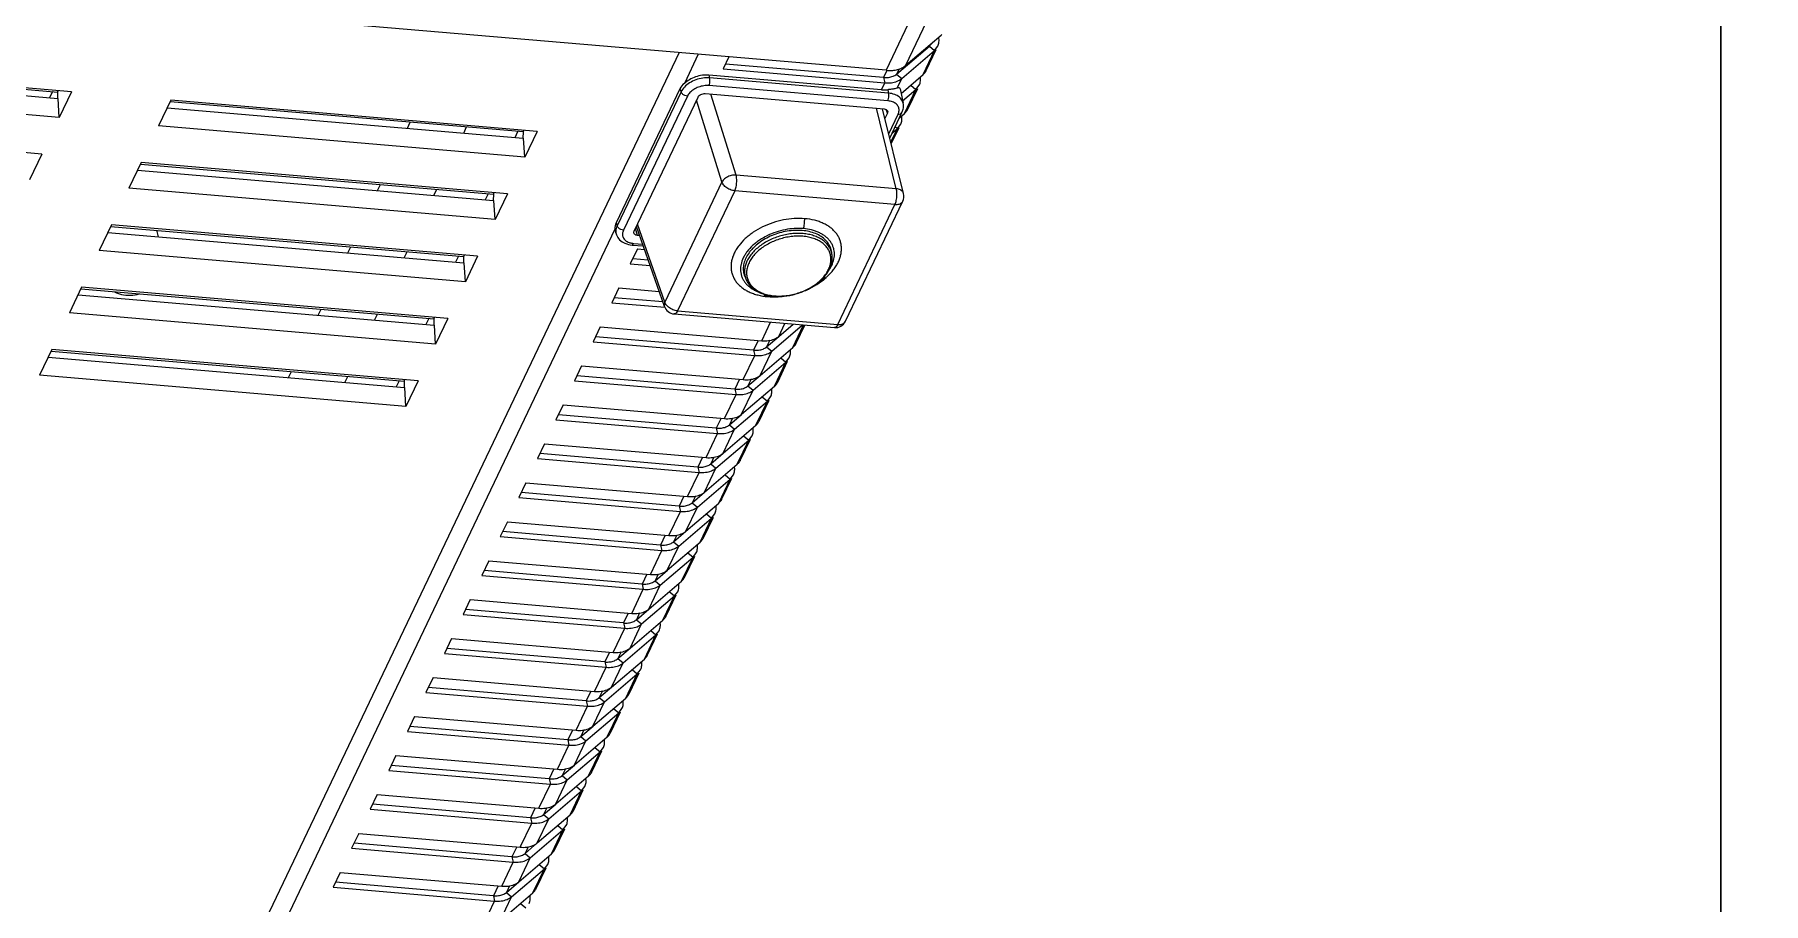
# Model space of a CAD drawing. Header units: millimetres. Extents: x 14276 to 15242, y -9916 to -8542.
# Drawn here: x 14610.1 to 14763, y -9838.4 to -9761.5 of the extents above; entities that cross this region are included whole.
import ezdxf

# ---------------------------------------------------------------- set-up
doc = ezdxf.new("R2010")
doc.units = ezdxf.units.MM

# ---------------------------------------------------------------- blocks, each defined once
blk = doc.blocks.new('u9')
at = {"color": 7, "linetype": 'Continuous'}
for p, q in [((92.108, 530.052), (146.619, 644.439)), ((97.781, 545.672), (137.636, 629.305)), ((109.431, 607.242), (108.414, 605.108)), ((107.932, 606.864), (105.032, 604.385)), ((106.115, 605.317), (105.657, 605.698)), ((107.932, 606.864), (106.915, 604.73)), ((104.741, 604.01), (103.86, 602.162)), ((106.915, 604.73), (104.015, 602.251)), ((105.032, 604.385), (104.015, 602.251)), ((107.372, 604.349), (106.286, 603.42)), ((107.372, 604.349), (106.915, 604.73)), ((107.09, 603.757), (107.372, 604.349)), ((108.11, 603.767), (108.525, 604.64)), ((122.703, 603.889), (108.414, 605.108)), ((108.525, 604.64), (108.414, 605.108)), ((108.525, 604.64), (122.493, 603.448)), ((122.077, 602.576), (122.703, 603.889)), ((106.289, 603.416), (103.389, 600.938)), ((106.289, 603.416), (105.272, 601.282)), ((107.788, 603.795), (106.771, 601.661)), ((122.077, 602.576), (107.788, 603.795)), ((105.272, 601.282), (102.372, 598.804)), ((103.389, 600.938), (102.372, 598.804)), ((104.015, 602.251), (103.724, 601.876)), ((104.472, 601.87), (104.015, 602.251)), ((105.729, 600.902), (104.643, 599.973)), ((105.729, 600.902), (105.272, 601.282)), ((105.448, 600.31), (105.729, 600.902)), ((106.467, 600.32), (106.883, 601.193)), ((121.06, 600.442), (106.771, 601.661)), ((106.883, 601.193), (106.771, 601.661)), ((106.883, 601.193), (120.85, 600.001)), ((104.646, 599.969), (101.746, 597.49)), ((103.098, 600.563), (102.217, 598.714)), ((104.646, 599.969), (103.629, 597.835)), ((106.145, 600.348), (105.128, 598.214)), ((120.434, 599.128), (106.145, 600.348)), ((120.434, 599.128), (121.06, 600.442)), ((103.629, 597.835), (100.729, 595.356)), ((102.372, 598.804), (102.081, 598.429)), ((102.829, 598.423), (102.372, 598.804)), ((104.087, 597.454), (103.629, 597.835)), ((104.824, 596.873), (105.24, 597.746)), ((119.417, 596.995), (105.128, 598.214)), ((105.24, 597.746), (105.128, 598.214)), ((105.24, 597.746), (119.207, 596.554)), ((103.003, 596.522), (100.103, 594.043)), ((101.455, 597.115), (100.575, 595.267)), ((101.746, 597.49), (100.729, 595.356)), ((103.003, 596.522), (101.987, 594.388)), ((104.087, 597.454), (103, 596.526)), ((104.503, 596.9), (103.486, 594.767)), ((103.805, 596.863), (104.087, 597.454)), ((118.791, 595.681), (104.503, 596.9)), ((118.791, 595.681), (119.417, 596.995)), ((100.729, 595.356), (100.438, 594.981)), ((101.186, 594.976), (100.729, 595.356)), ((117.775, 593.547), (103.486, 594.767)), ((103.597, 594.298), (103.486, 594.767)), ((99.813, 593.668), (98.932, 591.82)), ((101.987, 594.388), (99.086, 591.909)), ((100.103, 594.043), (99.086, 591.909)), ((102.444, 594.007), (101.357, 593.078)), ((102.86, 593.453), (101.843, 591.319)), ((102.444, 594.007), (101.987, 594.388)), ((102.162, 593.415), (102.444, 594.007)), ((117.149, 592.234), (102.86, 593.453)), ((103.181, 593.426), (103.597, 594.298)), ((103.597, 594.298), (117.565, 593.106)), ((117.149, 592.234), (117.775, 593.547)), ((101.361, 593.074), (98.46, 590.596)), ((99.086, 591.909), (98.796, 591.534)), ((99.544, 591.528), (99.086, 591.909)), ((101.361, 593.074), (100.344, 590.941)), ((98.17, 590.221), (97.289, 588.373)), ((100.344, 590.941), (97.444, 588.462)), ((98.46, 590.596), (97.444, 588.462)), ((100.801, 590.56), (99.715, 589.631)), ((100.801, 590.56), (100.344, 590.941)), ((100.519, 589.968), (100.801, 590.56)), ((101.538, 589.978), (101.954, 590.851)), ((116.132, 590.1), (101.843, 591.319)), ((101.954, 590.851), (101.843, 591.319)), ((101.954, 590.851), (115.922, 589.659)), ((115.506, 588.787), (116.132, 590.1)), ((99.718, 589.627), (96.818, 587.148)), ((99.718, 589.627), (98.701, 587.493)), ((101.217, 590.006), (100.2, 587.872)), ((115.506, 588.787), (101.217, 590.006)), ((98.701, 587.493), (95.801, 585.015)), ((96.818, 587.148), (95.801, 585.015)), ((97.444, 588.462), (97.153, 588.087)), ((97.901, 588.081), (97.444, 588.462)), ((99.158, 587.112), (98.072, 586.184)), ((99.158, 587.112), (98.701, 587.493)), ((98.876, 586.521), (99.158, 587.112)), ((99.896, 586.531), (100.311, 587.404)), ((114.489, 586.653), (100.2, 587.872)), ((100.311, 587.404), (100.2, 587.872)), ((100.311, 587.404), (114.279, 586.212)), ((98.075, 586.18), (95.175, 583.701)), ((96.527, 586.773), (95.646, 584.925)), ((98.075, 586.18), (97.058, 584.046)), ((99.574, 586.559), (98.557, 584.425)), ((113.863, 585.339), (99.574, 586.559)), ((113.863, 585.339), (114.489, 586.653)), ((97.058, 584.046), (94.158, 581.567)), ((95.801, 585.015), (95.51, 584.64)), ((96.258, 584.634), (95.801, 585.015)), ((97.516, 583.665), (97.058, 584.046)), ((112.846, 583.205), (98.557, 584.425)), ((98.669, 583.956), (98.557, 584.425)), ((96.432, 582.733), (93.532, 580.254)), ((94.884, 583.326), (94.003, 581.478)), ((95.175, 583.701), (94.158, 581.567)), ((96.432, 582.733), (95.415, 580.599)), ((97.516, 583.665), (96.429, 582.737)), ((97.931, 583.111), (96.915, 580.977)), ((97.234, 583.074), (97.516, 583.665)), ((112.22, 581.892), (97.931, 583.111)), ((98.253, 583.084), (98.669, 583.956)), ((98.669, 583.956), (112.636, 582.765)), ((112.22, 581.892), (112.846, 583.205)), ((94.158, 581.567), (93.867, 581.192)), ((94.615, 581.186), (94.158, 581.567)), ((111.204, 579.758), (96.915, 580.977)), ((97.026, 580.509), (96.915, 580.977)), ((93.241, 579.879), (92.361, 578.031)), ((95.415, 580.599), (92.515, 578.12)), ((93.532, 580.254), (92.515, 578.12)), ((95.873, 580.218), (94.786, 579.289)), ((96.289, 579.664), (95.272, 577.53)), ((95.873, 580.218), (95.415, 580.599)), ((95.591, 579.626), (95.873, 580.218)), ((110.578, 578.445), (96.289, 579.664)), ((96.61, 579.637), (97.026, 580.509)), ((97.026, 580.509), (110.993, 579.317)), ((110.578, 578.445), (111.204, 579.758)), ((94.79, 579.285), (91.889, 576.807)), ((92.515, 578.12), (92.225, 577.745)), ((92.973, 577.739), (92.515, 578.12)), ((94.79, 579.285), (93.773, 577.152)), ((91.599, 576.432), (90.718, 574.584)), ((93.773, 577.152), (90.873, 574.673)), ((91.889, 576.807), (90.873, 574.673)), ((94.23, 576.771), (93.143, 575.842)), ((94.23, 576.771), (93.773, 577.152)), ((93.948, 576.179), (94.23, 576.771)), ((94.967, 576.189), (95.383, 577.062)), ((109.561, 576.311), (95.272, 577.53)), ((95.383, 577.062), (95.272, 577.53)), ((95.383, 577.062), (109.351, 575.87)), ((93.147, 575.838), (90.247, 573.359)), ((93.147, 575.838), (92.13, 573.704)), ((94.646, 576.217), (93.629, 574.083)), ((108.935, 574.998), (94.646, 576.217)), ((108.935, 574.998), (109.561, 576.311)), ((92.13, 573.704), (89.23, 571.226)), ((90.247, 573.359), (89.23, 571.226)), ((90.873, 574.673), (90.582, 574.298)), ((91.33, 574.292), (90.873, 574.673)), ((92.587, 573.323), (91.501, 572.395)), ((92.587, 573.323), (92.13, 573.704)), ((92.305, 572.732), (92.587, 573.323)), ((93.325, 572.742), (93.74, 573.615)), ((107.918, 572.864), (93.629, 574.083)), ((93.74, 573.615), (93.629, 574.083)), ((93.74, 573.615), (107.708, 572.423)), ((91.504, 572.391), (88.604, 569.912)), ((89.956, 572.984), (89.075, 571.136)), ((91.504, 572.391), (90.487, 570.257)), ((93.003, 572.77), (91.986, 570.636)), ((107.292, 571.55), (93.003, 572.77)), ((107.292, 571.55), (107.918, 572.864)), ((90.487, 570.257), (87.587, 567.778)), ((89.23, 571.226), (88.939, 570.851)), ((89.687, 570.845), (89.23, 571.226)), ((90.944, 569.876), (90.487, 570.257)), ((106.275, 569.416), (91.986, 570.636)), ((92.098, 570.167), (91.986, 570.636)), ((89.861, 568.944), (86.961, 566.465)), ((88.313, 569.537), (87.432, 567.689)), ((88.604, 569.912), (87.587, 567.778)), ((89.861, 568.944), (88.844, 566.81)), ((90.944, 569.876), (89.858, 568.948)), ((91.36, 569.322), (90.343, 567.188)), ((90.663, 569.285), (90.944, 569.876)), ((105.649, 568.103), (91.36, 569.322)), ((91.682, 569.295), (92.098, 570.167)), ((92.098, 570.167), (106.065, 568.976)), ((105.649, 568.103), (106.275, 569.416)), ((87.587, 567.778), (87.296, 567.403)), ((88.044, 567.397), (87.587, 567.778)), ((104.632, 565.969), (90.343, 567.188)), ((90.455, 566.72), (90.343, 567.188)), ((86.67, 566.09), (85.79, 564.242)), ((88.844, 566.81), (85.944, 564.331)), ((86.961, 566.465), (85.944, 564.331)), ((89.302, 566.429), (88.215, 565.5)), ((89.718, 565.875), (88.701, 563.741)), ((89.302, 566.429), (88.844, 566.81)), ((89.02, 565.837), (89.302, 566.429)), ((104.007, 564.656), (89.718, 565.875)), ((90.039, 565.848), (90.455, 566.72)), ((90.455, 566.72), (104.422, 565.528)), ((104.007, 564.656), (104.632, 565.969)), ((88.218, 565.496), (85.318, 563.018)), ((85.944, 564.331), (85.653, 563.956)), ((86.401, 563.95), (85.944, 564.331)), ((88.218, 565.496), (87.202, 563.362)), ((85.028, 562.643), (84.147, 560.794)), ((87.202, 563.362), (84.301, 560.884)), ((85.318, 563.018), (84.301, 560.884)), ((87.659, 562.982), (86.572, 562.053)), ((87.659, 562.982), (87.202, 563.362)), ((87.377, 562.39), (87.659, 562.982)), ((88.396, 562.4), (88.812, 563.273)), ((102.99, 562.522), (88.701, 563.741)), ((88.812, 563.273), (88.701, 563.741)), ((88.812, 563.273), (102.78, 562.081)), ((86.576, 562.049), (83.676, 559.57)), ((86.576, 562.049), (85.559, 559.915)), ((88.075, 562.428), (87.058, 560.294)), ((102.364, 561.209), (88.075, 562.428)), ((102.364, 561.209), (102.99, 562.522)), ((115.174, 559.08), (116.261, 561.361)), ((116.261, 561.361), (148.649, 558.598)), ((116.261, 561.361), (116.37, 559.678)), ((85.559, 559.915), (82.659, 557.436)), ((83.676, 559.57), (82.659, 557.436)), ((84.301, 560.884), (84.011, 560.509)), ((84.759, 560.503), (84.301, 560.884)), ((86.016, 559.534), (84.93, 558.606)), ((86.016, 559.534), (85.559, 559.915)), ((85.734, 558.943), (86.016, 559.534)), ((86.753, 558.953), (87.169, 559.826)), ((101.347, 559.075), (87.058, 560.294)), ((87.169, 559.826), (87.058, 560.294)), ((87.169, 559.826), (101.137, 558.634)), ((116.395, 559.676), (116.383, 559.12)), ((147.882, 556.989), (116.395, 559.676)), ((116.87, 559.077), (117.126, 559.613)), ((84.933, 558.602), (82.033, 556.123)), ((83.385, 559.195), (82.504, 557.347)), ((84.933, 558.602), (83.916, 556.468)), ((86.432, 558.98), (85.415, 556.847)), ((100.721, 557.761), (86.432, 558.98)), ((100.721, 557.761), (101.347, 559.075)), ((115.174, 559.08), (147.561, 556.316)), ((116.407, 559.117), (116.342, 558.98)), ((147.627, 556.453), (116.383, 559.119)), ((121.663, 559.226), (121.407, 558.69)), ((126.645, 558.801), (126.39, 558.265)), ((147.561, 556.316), (148.649, 558.598)), ((83.916, 556.468), (81.189, 554.138)), ((82.659, 557.436), (82.368, 557.061)), ((83.116, 557.056), (82.659, 557.436)), ((84.373, 556.087), (83.916, 556.468)), ((99.704, 555.627), (85.415, 556.847)), ((85.526, 556.378), (85.415, 556.847)), ((81.742, 555.748), (80.983, 554.155)), ((82.033, 556.123), (81.091, 554.146)), ((83.29, 555.155), (82.018, 554.067)), ((83.29, 555.155), (82.742, 554.005)), ((84.373, 556.087), (83.287, 555.158)), ((84.789, 555.533), (84.009, 553.897)), ((84.091, 555.496), (84.373, 556.087)), ((99.078, 554.314), (84.789, 555.533)), ((85.111, 555.506), (85.526, 556.378)), ((85.526, 556.378), (99.494, 555.187)), ((99.078, 554.314), (99.704, 555.627)), ((112.545, 553.564), (113.633, 555.846)), ((113.633, 555.846), (146.02, 553.082)), ((113.633, 555.846), (113.742, 554.162)), ((77.388, 553.811), (72.328, 543.193)), ((78.076, 554.101), (73.016, 543.483)), ((92.243, 552.892), (78.076, 554.101)), ((92.543, 553.169), (78.376, 554.378)), ((112.545, 553.564), (144.933, 550.8)), ((113.778, 553.601), (113.713, 553.464)), ((113.766, 554.16), (113.754, 553.604)), ((144.998, 550.937), (113.754, 553.603)), ((145.254, 551.473), (113.766, 554.16)), ((114.242, 553.562), (114.497, 554.098)), ((119.034, 553.711), (118.779, 553.174)), ((87.183, 542.274), (92.243, 552.892)), ((88.311, 541.494), (93.372, 552.113)), ((98.061, 552.18), (93.363, 552.581)), ((93.372, 552.113), (95.786, 545.232)), ((93.401, 552.503), (95.882, 545.434)), ((93.54, 552.107), (97.851, 551.739)), ((97.435, 550.867), (98.061, 552.18)), ((124.017, 553.286), (123.762, 552.749)), ((144.933, 550.8), (146.02, 553.082)), ((79.772, 550.37), (79.734, 550.343)), ((79.808, 550.396), (79.772, 550.37)), ((84.093, 551.56), (84.048, 551.564)), ((84.134, 551.556), (84.093, 551.56)), ((84.175, 551.552), (84.134, 551.556)), ((84.214, 551.547), (84.175, 551.552)), ((84.252, 551.543), (84.214, 551.547)), ((84.289, 551.538), (84.252, 551.543)), ((84.326, 551.533), (84.289, 551.538)), ((84.361, 551.528), (84.326, 551.533)), ((84.395, 551.523), (84.361, 551.528)), ((84.478, 551.51), (84.446, 551.515)), ((84.51, 551.505), (84.478, 551.51)), ((84.541, 551.499), (84.51, 551.505)), ((84.572, 551.494), (84.541, 551.499)), ((84.606, 551.487), (84.572, 551.494)), ((97.435, 550.867), (93.869, 551.171)), ((79.234, 549.93), (79.21, 549.908)), ((79.26, 549.953), (79.234, 549.93)), ((79.285, 549.977), (79.26, 549.953)), ((79.312, 550.001), (79.285, 549.977)), ((79.338, 550.024), (79.312, 550.001)), ((79.366, 550.049), (79.338, 550.024)), ((79.394, 550.073), (79.366, 550.049)), ((79.423, 550.098), (79.394, 550.073)), ((79.453, 550.123), (79.423, 550.098)), ((79.483, 550.148), (79.453, 550.123)), ((79.514, 550.173), (79.483, 550.148)), ((79.546, 550.199), (79.514, 550.173)), ((79.578, 550.224), (79.546, 550.199)), ((79.611, 550.25), (79.578, 550.224)), ((79.645, 550.277), (79.611, 550.25)), ((79.734, 550.343), (79.698, 550.316)), ((86.387, 549.522), (86.243, 549.968)), ((96.419, 548.733), (94.672, 548.882)), ((109.917, 548.048), (111.004, 550.33)), ((111.004, 550.33), (143.392, 547.566)), ((111.004, 550.33), (111.114, 548.647)), ((78.758, 547.238), (78.631, 547.703)), ((94.838, 548.409), (96.208, 548.292)), ((95.793, 547.419), (95.166, 547.473)), ((95.793, 547.419), (96.419, 548.733)), ((109.917, 548.048), (142.304, 545.285)), ((111.15, 548.086), (111.085, 547.949)), ((111.138, 548.644), (111.126, 548.088)), ((142.37, 545.422), (111.126, 548.088)), ((142.625, 545.958), (111.138, 548.645)), ((111.613, 548.046), (111.869, 548.582)), ((116.406, 548.195), (116.15, 547.659)), ((121.389, 547.77), (121.133, 547.234)), ((142.304, 545.285), (143.392, 547.566)), ((96.076, 545.842), (90.425, 533.983)), ((91.368, 533.903), (97.02, 545.761)), ((96.267, 547.071), (95.278, 547.155)), ((96.118, 546.933), (95.332, 547)), ((95.598, 546.241), (95.781, 546.226)), ((95.781, 546.226), (95.96, 545.597)), ((97.725, 545.946), (97.639, 546.176)), ((97.781, 545.672), (97.724, 545.948)), ((138.325, 545.767), (138.169, 546.338)), ((91.929, 533.522), (97.58, 545.381)), ((92.03, 533.244), (97.681, 545.103)), ((97.681, 545.103), (97.58, 545.381)), ((107.289, 542.533), (108.376, 544.814)), ((108.376, 544.814), (140.763, 542.051)), ((108.376, 544.814), (108.485, 543.131)), ((73.016, 543.483), (87.183, 542.274)), ((108.51, 543.129), (108.497, 542.573)), ((139.997, 540.442), (108.509, 543.129)), ((108.985, 542.53), (109.24, 543.067)), ((72.259, 542.523), (74.112, 535.017)), ((72.896, 542.092), (87.063, 540.883)), ((72.896, 542.092), (74.654, 534.97)), ((88.311, 541.494), (90.557, 534.26)), ((107.289, 542.533), (139.676, 539.769)), ((108.522, 542.57), (108.456, 542.433)), ((139.741, 539.906), (108.497, 542.572)), ((113.777, 542.679), (113.522, 542.143)), ((118.76, 542.254), (118.505, 541.718)), ((139.676, 539.769), (140.763, 542.051)), ((148.452, 539.02), (149.539, 541.302)), ((87.063, 540.883), (89.287, 533.722)), ((73.344, 538.126), (72.647, 536.664)), ((104.66, 537.017), (105.747, 539.299)), ((105.747, 539.299), (138.135, 536.535)), ((105.747, 539.299), (105.857, 537.615)), ((148.452, 539.02), (180.839, 536.257)), ((73.473, 537.606), (72.396, 535.347)), ((72.802, 536.753), (72.511, 536.378)), ((73.567, 537.226), (72.741, 535.492)), ((73.383, 537.971), (72.802, 536.753)), ((73.248, 537.134), (72.802, 536.753)), ((72.991, 536.595), (72.802, 536.753)), ((104.66, 537.017), (137.048, 534.254)), ((105.828, 536.917), (105.893, 537.054)), ((105.881, 537.613), (105.869, 537.057)), ((105.869, 537.056), (137.113, 534.39)), ((137.368, 534.927), (105.881, 537.613)), ((106.612, 537.551), (106.357, 537.015)), ((111.149, 537.164), (110.893, 536.628)), ((116.132, 536.739), (115.876, 536.202)), ((71.885, 535.064), (71.005, 533.216)), ((72.176, 535.439), (71.159, 533.306)), ((72.622, 535.82), (72.176, 535.439)), ((73.684, 535.412), (73.901, 535.868)), ((73.684, 535.412), (73.786, 535.092)), ((137.048, 534.254), (138.135, 536.535)), ((145.823, 533.505), (146.911, 535.786)), ((146.911, 535.786), (179.298, 533.023)), ((146.911, 535.786), (147.02, 534.103)), ((72.48, 533.656), (70.533, 531.992)), ((72.335, 534.31), (71.159, 533.306)), ((72.567, 533.267), (72.289, 534.513)), ((73.58, 533.635), (89.401, 532.285)), ((73.659, 533.332), (73.58, 533.635)), ((73.643, 534.321), (89.464, 532.971)), ((89.801, 533.678), (73.98, 535.028)), ((147.056, 533.542), (146.991, 533.405)), ((147.044, 534.101), (147.032, 533.545)), ((178.276, 530.878), (147.032, 533.544)), ((178.531, 531.414), (147.044, 534.101)), ((147.52, 533.502), (147.775, 534.039)), ((72.417, 532.337), (69.516, 529.858)), ((71.159, 533.306), (70.868, 532.931)), ((71.617, 532.925), (71.159, 533.306)), ((72.822, 533.188), (72.417, 532.337)), ((72.874, 531.956), (72.417, 532.337)), ((73.74, 531.645), (74.027, 532.248)), ((74.213, 533.34), (73.916, 532.716)), ((88.205, 531.497), (73.916, 532.716)), ((74.027, 532.248), (73.916, 532.716)), ((74.027, 532.248), (87.995, 531.056)), ((74.213, 533.34), (89.466, 532.039)), ((89.466, 532.039), (89.401, 532.285)), ((90.407, 530.197), (91.639, 532.782)), ((92.03, 533.244), (91.929, 533.522)), ((145.823, 533.505), (178.211, 530.741)), ((71.84, 530.993), (68.94, 528.514)), ((69.303, 525.361), (72.087, 531.202)), ((70.243, 531.617), (69.362, 529.769)), ((70.533, 531.992), (69.516, 529.858)), ((72.874, 531.956), (69.974, 529.478)), ((71.039, 525.811), (73.804, 531.614)), ((72.656, 531.5), (72.874, 531.956)), ((73.804, 531.614), (241.799, 517.28)), ((87.696, 530.429), (88.205, 531.497)), ((69.516, 529.858), (69.226, 529.483)), ((69.974, 529.478), (69.516, 529.858)), ((69.974, 529.478), (69.91, 529.343))]:
    blk.add_line(p, q, dxfattribs=at)
for points in [[(84.048, 551.564), (83.994, 551.568), (83.944, 551.572), (83.893, 551.575), (83.843, 551.578), (83.793, 551.58), (83.783, 551.58)], [(84.446, 551.515), (84.429, 551.518), (84.395, 551.523)], [(79.21, 549.908), (79.199, 549.897), (79.177, 549.876)], [(79.698, 550.316), (79.68, 550.303), (79.645, 550.277)]]:
    blk.add_lwpolyline(points, dxfattribs=at)
for centre, radius, start, end in [((78.291, 553.381), 1, 85.11759, 154.55229), ((92.458, 552.172), 1, 19.33228, 85.11747), ((81.661, 547.384), 3.397, 145.39624, 147.92454), ((84.647, 549.175), 1.785, 22.60682, 26.44379), ((84.694, 549.194), 1.734, 14.57467, 22.6479), ((84.686, 549.192), 1.743, 10.9872, 14.56476), ((80.405, 547.911), 1.789, 186.70314, 189.59854), ((80.305, 548.159), 1.735, 195.23979, 207.01453), ((80.348, 547.901), 1.731, 189.56131, 198.59315), ((80.374, 547.91), 1.759, 198.59702, 202.58003), ((82.637, 550.214), 4.1, 314.89122, 315.87094), ((95.969, 545.183), 1.757, 81.32825, 85.15189), ((73.23, 542.762), 1, 154.52023, 193.86149), ((99.615, 498.495), 42.75, 130.30299, 130.52031), ((99.647, 498.457), 42.799, 130.08643, 130.30251), ((97.196, 495.454), 43.491, 130.52029, 130.64775)]:
    blk.add_arc(centre, radius, start, end, dxfattribs=at)
for centre, major_axis, ratio, start_param, end_param in [((95.667, 545.837), (2.084, -0.542), 0.7037259, -0.1347367, 0.248056), ((74.155, 535.028), (1.547, 1.837), 0.2075784, -3.2990059, -2.8039926), ((74.726, 531.374), (2.304, -1.206), 0.6796032, 2.1235949, 2.363757), ((90.016, 533.978), (2.084, -0.542), 0.7037259, -0.5175294, -0.1347367), ((74.534, 529.635), (2.773, -1.151), 0.5867745, 2.0680365, 2.2916116)]:
    blk.add_ellipse(centre, major_axis=major_axis, ratio=ratio, start_param=start_param, end_param=end_param, dxfattribs=at)
for points, start_tangent, end_tangent in [([(104.824, 604.155), (104.76, 604.048), (104.741, 604.01)], (-0.5642626, -0.8255953), (-0.4292922, -0.9031657)), ([(105.032, 604.385), (104.824, 604.155)], (-0.7601782, -0.6497146), (-0.5642626, -0.8255953)), ([(105.264, 604.95), (105.277, 604.604)], (-0.0987269, -0.9951146), (0.1622292, -0.9867531)), ([(105.367, 605.323), (105.264, 604.95)], (-0.429283, -0.90317), (-0.0987269, -0.9951146)), ([(108.414, 605.108), (107.83, 605.099), (107.319, 604.97), (106.915, 604.73)], (-0.9963794, 0.085018), (-0.7601782, -0.6497146)), ([(108.525, 604.64), (108.076, 604.633), (107.683, 604.534), (107.372, 604.349)], (-0.9963794, 0.085018), (-0.7601782, -0.6497146)), ([(107.788, 603.795), (107.204, 603.786), (106.693, 603.657), (106.289, 603.416)], (-0.9963794, 0.085018), (-0.7601782, -0.6497146)), ([(103.389, 600.938), (103.182, 600.707)], (-0.7601782, -0.6497146), (-0.5642626, -0.8255953)), ([(103.621, 601.502), (103.634, 601.157)], (-0.0987269, -0.9951146), (0.1622292, -0.9867531)), ([(103.724, 601.876), (103.621, 601.502)], (-0.429283, -0.90317), (-0.0987269, -0.9951146)), ([(106.771, 601.661), (106.187, 601.652), (105.676, 601.523), (105.272, 601.282)], (-0.9963794, 0.085018), (-0.7601782, -0.6497146)), ([(106.883, 601.193), (106.433, 601.186), (106.04, 601.087), (105.729, 600.902)], (-0.9963794, 0.085018), (-0.7601782, -0.6497146)), ([(103.182, 600.707), (103.117, 600.601), (103.098, 600.563)], (-0.5642626, -0.8255953), (-0.4292922, -0.9031657)), ([(106.145, 600.348), (105.561, 600.339), (105.05, 600.21), (104.646, 599.969)], (-0.9963794, 0.085018), (-0.7601782, -0.6497146)), ([(101.979, 598.055), (101.991, 597.71)], (-0.0987269, -0.9951146), (0.1622292, -0.9867531)), ([(102.081, 598.429), (101.979, 598.055)], (-0.429283, -0.90317), (-0.0987269, -0.9951146)), ([(105.128, 598.214), (104.544, 598.205), (104.034, 598.076), (103.629, 597.835)], (-0.9963794, 0.085018), (-0.7601782, -0.6497146)), ([(105.24, 597.746), (104.79, 597.739), (104.398, 597.639), (104.087, 597.454)], (-0.9963794, 0.085018), (-0.7601782, -0.6497146)), ([(101.539, 597.26), (101.474, 597.153), (101.455, 597.115)], (-0.5642626, -0.8255953), (-0.4292922, -0.9031657)), ([(101.746, 597.49), (101.539, 597.26)], (-0.7601782, -0.6497146), (-0.5642626, -0.8255953)), ([(104.503, 596.9), (103.918, 596.891), (103.408, 596.762), (103.003, 596.522)], (-0.9963794, 0.085018), (-0.7601782, -0.6497146)), ([(100.438, 594.981), (100.336, 594.608)], (-0.429283, -0.90317), (-0.0987269, -0.9951146)), ([(103.486, 594.767), (102.901, 594.758), (102.391, 594.629), (101.987, 594.388)], (-0.9963794, 0.085018), (-0.7601782, -0.6497146)), ([(99.896, 593.813), (99.832, 593.706), (99.813, 593.668)], (-0.5642626, -0.8255953), (-0.4292922, -0.9031657)), ([(100.103, 594.043), (99.896, 593.813)], (-0.7601782, -0.6497146), (-0.5642626, -0.8255953)), ([(100.336, 594.608), (100.349, 594.262)], (-0.0987269, -0.9951146), (0.1622292, -0.9867531)), ([(102.86, 593.453), (102.276, 593.444), (101.765, 593.315), (101.361, 593.074)], (-0.9963794, 0.085018), (-0.7601782, -0.6497146)), ([(103.597, 594.298), (103.148, 594.291), (102.755, 594.192), (102.444, 594.007)], (-0.9963794, 0.085018), (-0.7601782, -0.6497146)), ([(98.253, 590.366), (98.189, 590.259), (98.17, 590.221)], (-0.5642626, -0.8255953), (-0.4292922, -0.9031657)), ([(98.46, 590.596), (98.253, 590.366)], (-0.7601782, -0.6497146), (-0.5642626, -0.8255953)), ([(98.693, 591.161), (98.706, 590.815)], (-0.0987269, -0.9951146), (0.1622292, -0.9867531)), ([(98.796, 591.534), (98.693, 591.161)], (-0.429283, -0.90317), (-0.0987269, -0.9951146)), ([(101.843, 591.319), (101.259, 591.31), (100.748, 591.181), (100.344, 590.941)], (-0.9963794, 0.085018), (-0.7601782, -0.6497146)), ([(101.954, 590.851), (101.505, 590.844), (101.112, 590.745), (100.801, 590.56)], (-0.9963794, 0.085018), (-0.7601782, -0.6497146)), ([(101.217, 590.006), (100.633, 589.997), (100.122, 589.868), (99.718, 589.627)], (-0.9963794, 0.085018), (-0.7601782, -0.6497146)), ([(96.818, 587.148), (96.61, 586.918)], (-0.7601782, -0.6497146), (-0.5642626, -0.8255953)), ([(97.05, 587.713), (97.063, 587.368)], (-0.0987269, -0.9951146), (0.1622292, -0.9867531)), ([(97.153, 588.087), (97.05, 587.713)], (-0.429283, -0.90317), (-0.0987269, -0.9951146)), ([(100.2, 587.872), (99.616, 587.863), (99.105, 587.734), (98.701, 587.493)], (-0.9963794, 0.085018), (-0.7601782, -0.6497146)), ([(100.311, 587.404), (99.862, 587.397), (99.469, 587.298), (99.158, 587.112)], (-0.9963794, 0.085018), (-0.7601782, -0.6497146)), ([(96.61, 586.918), (96.546, 586.811), (96.527, 586.773)], (-0.5642626, -0.8255953), (-0.4292922, -0.9031657)), ([(99.574, 586.559), (98.99, 586.55), (98.479, 586.421), (98.075, 586.18)], (-0.9963794, 0.085018), (-0.7601782, -0.6497146)), ([(95.407, 584.266), (95.42, 583.921)], (-0.0987269, -0.9951146), (0.1622292, -0.9867531)), ([(95.51, 584.64), (95.407, 584.266)], (-0.429283, -0.90317), (-0.0987269, -0.9951146)), ([(98.557, 584.425), (97.973, 584.416), (97.462, 584.287), (97.058, 584.046)], (-0.9963794, 0.085018), (-0.7601782, -0.6497146)), ([(94.968, 583.471), (94.903, 583.364), (94.884, 583.326)], (-0.5642626, -0.8255953), (-0.4292922, -0.9031657)), ([(95.175, 583.701), (94.968, 583.471)], (-0.7601782, -0.6497146), (-0.5642626, -0.8255953)), ([(97.931, 583.111), (97.347, 583.102), (96.837, 582.973), (96.432, 582.733)], (-0.9963794, 0.085018), (-0.7601782, -0.6497146)), ([(98.669, 583.956), (98.219, 583.95), (97.826, 583.85), (97.516, 583.665)], (-0.9963794, 0.085018), (-0.7601782, -0.6497146)), ([(93.867, 581.192), (93.765, 580.819)], (-0.429283, -0.90317), (-0.0987269, -0.9951146)), ([(96.915, 580.977), (96.33, 580.969), (95.82, 580.84), (95.415, 580.599)], (-0.9963794, 0.085018), (-0.7601782, -0.6497146)), ([(93.325, 580.024), (93.26, 579.917), (93.241, 579.879)], (-0.5642626, -0.8255953), (-0.4292922, -0.9031657)), ([(93.532, 580.254), (93.325, 580.024)], (-0.7601782, -0.6497146), (-0.5642626, -0.8255953)), ([(93.765, 580.819), (93.778, 580.473)], (-0.0987269, -0.9951146), (0.1622292, -0.9867531)), ([(96.289, 579.664), (95.704, 579.655), (95.194, 579.526), (94.79, 579.285)], (-0.9963794, 0.085018), (-0.7601782, -0.6497146)), ([(97.026, 580.509), (96.577, 580.502), (96.184, 580.403), (95.873, 580.218)], (-0.9963794, 0.085018), (-0.7601782, -0.6497146)), ([(91.682, 576.577), (91.618, 576.47), (91.599, 576.432)], (-0.5642626, -0.8255953), (-0.4292922, -0.9031657)), ([(91.889, 576.807), (91.682, 576.577)], (-0.7601782, -0.6497146), (-0.5642626, -0.8255953)), ([(92.122, 577.372), (92.135, 577.026)], (-0.0987269, -0.9951146), (0.1622292, -0.9867531)), ([(92.225, 577.745), (92.122, 577.372)], (-0.429283, -0.90317), (-0.0987269, -0.9951146)), ([(95.272, 577.53), (94.688, 577.521), (94.177, 577.392), (93.773, 577.152)], (-0.9963794, 0.085018), (-0.7601782, -0.6497146)), ([(95.383, 577.062), (94.934, 577.055), (94.541, 576.956), (94.23, 576.771)], (-0.9963794, 0.085018), (-0.7601782, -0.6497146)), ([(94.646, 576.217), (94.062, 576.208), (93.551, 576.079), (93.147, 575.838)], (-0.9963794, 0.085018), (-0.7601782, -0.6497146)), ([(90.247, 573.359), (90.039, 573.129)], (-0.7601782, -0.6497146), (-0.5642626, -0.8255953)), ([(90.479, 573.924), (90.492, 573.579)], (-0.0987269, -0.9951146), (0.1622292, -0.9867531)), ([(90.582, 574.298), (90.479, 573.924)], (-0.429283, -0.90317), (-0.0987269, -0.9951146)), ([(93.629, 574.083), (93.045, 574.074), (92.534, 573.945), (92.13, 573.704)], (-0.9963794, 0.085018), (-0.7601782, -0.6497146)), ([(93.74, 573.615), (93.291, 573.608), (92.898, 573.509), (92.587, 573.323)], (-0.9963794, 0.085018), (-0.7601782, -0.6497146)), ([(90.039, 573.129), (89.975, 573.022), (89.956, 572.984)], (-0.5642626, -0.8255953), (-0.4292922, -0.9031657)), ([(93.003, 572.77), (92.419, 572.761), (91.908, 572.632), (91.504, 572.391)], (-0.9963794, 0.085018), (-0.7601782, -0.6497146)), ([(88.836, 570.477), (88.849, 570.132)], (-0.0987269, -0.9951146), (0.1622292, -0.9867531)), ([(88.939, 570.851), (88.836, 570.477)], (-0.429283, -0.90317), (-0.0987269, -0.9951146)), ([(91.986, 570.636), (91.402, 570.627), (90.891, 570.498), (90.487, 570.257)], (-0.9963794, 0.085018), (-0.7601782, -0.6497146)), ([(88.397, 569.682), (88.332, 569.575), (88.313, 569.537)], (-0.5642626, -0.8255953), (-0.4292922, -0.9031657)), ([(88.604, 569.912), (88.397, 569.682)], (-0.7601782, -0.6497146), (-0.5642626, -0.8255953)), ([(91.36, 569.322), (90.776, 569.313), (90.265, 569.184), (89.861, 568.944)], (-0.9963794, 0.085018), (-0.7601782, -0.6497146)), ([(92.098, 570.167), (91.648, 570.161), (91.255, 570.061), (90.944, 569.876)], (-0.9963794, 0.085018), (-0.7601782, -0.6497146)), ([(87.296, 567.403), (87.194, 567.03)], (-0.429283, -0.90317), (-0.0987269, -0.9951146)), ([(90.343, 567.188), (89.759, 567.179), (89.249, 567.05), (88.844, 566.81)], (-0.9963794, 0.085018), (-0.7601782, -0.6497146)), ([(86.754, 566.235), (86.689, 566.128), (86.67, 566.09)], (-0.5642626, -0.8255953), (-0.4292922, -0.9031657)), ([(86.961, 566.465), (86.754, 566.235)], (-0.7601782, -0.6497146), (-0.5642626, -0.8255953)), ([(87.194, 567.03), (87.206, 566.684)], (-0.0987269, -0.9951146), (0.1622292, -0.9867531)), ([(89.718, 565.875), (89.133, 565.866), (88.623, 565.737), (88.218, 565.496)], (-0.9963794, 0.085018), (-0.7601782, -0.6497146)), ([(90.455, 566.72), (90.005, 566.713), (89.613, 566.614), (89.302, 566.429)], (-0.9963794, 0.085018), (-0.7601782, -0.6497146)), ([(85.111, 562.788), (85.047, 562.681), (85.028, 562.643)], (-0.5642626, -0.8255953), (-0.4292922, -0.9031657)), ([(85.318, 563.018), (85.111, 562.788)], (-0.7601782, -0.6497146), (-0.5642626, -0.8255953)), ([(85.551, 563.583), (85.564, 563.237)], (-0.0987269, -0.9951146), (0.1622292, -0.9867531)), ([(85.653, 563.956), (85.551, 563.583)], (-0.429283, -0.90317), (-0.0987269, -0.9951146)), ([(88.701, 563.741), (88.116, 563.732), (87.606, 563.603), (87.202, 563.362)], (-0.9963794, 0.085018), (-0.7601782, -0.6497146)), ([(88.812, 563.273), (88.363, 563.266), (87.97, 563.167), (87.659, 562.982)], (-0.9963794, 0.085018), (-0.7601782, -0.6497146)), ([(88.075, 562.428), (87.491, 562.419), (86.98, 562.29), (86.576, 562.049)], (-0.9963794, 0.085018), (-0.7601782, -0.6497146)), ([(83.676, 559.57), (83.468, 559.34)], (-0.7601782, -0.6497146), (-0.5642626, -0.8255953)), ([(83.908, 560.135), (83.921, 559.79)], (-0.0987269, -0.9951146), (0.1622292, -0.9867531)), ([(84.011, 560.509), (83.908, 560.135)], (-0.429283, -0.90317), (-0.0987269, -0.9951146)), ([(87.058, 560.294), (86.474, 560.285), (85.963, 560.156), (85.559, 559.915)], (-0.9963794, 0.085018), (-0.7601782, -0.6497146)), ([(87.169, 559.826), (86.72, 559.819), (86.327, 559.72), (86.016, 559.534)], (-0.9963794, 0.085018), (-0.7601782, -0.6497146)), ([(83.468, 559.34), (83.404, 559.233), (83.385, 559.195)], (-0.5642626, -0.8255953), (-0.4292922, -0.9031657)), ([(86.432, 558.98), (85.848, 558.972), (85.337, 558.843), (84.933, 558.602)], (-0.9963794, 0.085018), (-0.7601782, -0.6497146)), ([(82.265, 556.688), (82.278, 556.343)], (-0.0987269, -0.9951146), (0.1622292, -0.9867531)), ([(82.368, 557.061), (82.265, 556.688)], (-0.429283, -0.90317), (-0.0987269, -0.9951146)), ([(85.415, 556.847), (84.831, 556.838), (84.32, 556.709), (83.916, 556.468)], (-0.9963794, 0.085018), (-0.7601782, -0.6497146)), ([(81.825, 555.893), (81.761, 555.786), (81.742, 555.748)], (-0.5642626, -0.8255953), (-0.4292922, -0.9031657)), ([(82.033, 556.123), (81.825, 555.893)], (-0.7601782, -0.6497146), (-0.5642626, -0.8255953)), ([(84.789, 555.533), (84.205, 555.524), (83.694, 555.395), (83.29, 555.155)], (-0.9963794, 0.085018), (-0.7601782, -0.6497146)), ([(85.526, 556.378), (85.077, 556.371), (84.684, 556.272), (84.373, 556.087)], (-0.9963794, 0.085018), (-0.7601782, -0.6497146)), ([(78.076, 554.101), (77.88, 554.101), (77.703, 554.066), (77.555, 553.997), (77.443, 553.898), (77.388, 553.811)], (-0.9963794, 0.085018), (-0.4311964, -0.9022581)), ([(78.076, 554.101), (78.153, 554.235), (78.237, 554.327), (78.324, 554.373), (78.376, 554.377)], (0.4301939, 0.9027365), (0.9968638, -0.0791358)), ([(92.243, 552.892), (92.321, 553.026), (92.405, 553.118), (92.491, 553.164), (92.543, 553.168)], (0.4301939, 0.9027365), (0.9968638, -0.0791358)), ([(92.243, 552.892), (92.45, 552.858), (92.657, 552.79), (92.855, 552.692), (93.033, 552.568), (93.183, 552.426), (93.298, 552.271), (93.372, 552.113)], (0.9963794, -0.085018), (0.3135081, -0.9495855)), ([(93.372, 552.113), (93.42, 552.272), (93.421, 552.426), (93.401, 552.503)], (0.4141641, 0.9102022), (-0.330845, 0.9436851)), ([(86.243, 549.968), (86.098, 550.301), (85.887, 550.608), (85.611, 550.884), (85.277, 551.121), (84.889, 551.316), (84.455, 551.464), (83.985, 551.561), (83.487, 551.608), (82.971, 551.602), (82.446, 551.545), (81.922, 551.438), (81.408, 551.283), (80.912, 551.083), (80.445, 550.841), (80.013, 550.562), (79.626, 550.25), (79.291, 549.911), (79.014, 549.551), (78.799, 549.177)], (-0.3074631, 0.95156), (-0.4301939, -0.9027365)), ([(85.92, 548.635), (86.063, 549.012), (86.132, 549.389), (86.124, 549.756), (86.041, 550.106), (85.884, 550.432), (85.656, 550.728), (85.362, 550.987), (85.008, 551.205), (84.601, 551.376), (84.149, 551.498), (83.662, 551.567), (83.149, 551.583), (82.622, 551.545), (82.089, 551.454), (81.564, 551.312), (81.055, 551.121), (80.574, 550.885), (80.13, 550.61), (79.733, 550.301), (79.39, 549.964), (79.109, 549.606), (78.894, 549.234)], (0.4301939, 0.9027365), (-0.4301939, -0.9027365)), ([(80.588, 550.926), (80.539, 550.903), (79.718, 550.429), (79.348, 550.159), (79.11, 549.961)], (-0.901496, -0.4327875), (-0.7505797, -0.66078)), ([(80.987, 544.74), (81.916, 544.73), (82.872, 544.852), (83.819, 545.103), (84.72, 545.472), (85.541, 545.946), (85.911, 546.216), (86.25, 546.506), (86.82, 547.13), (87.046, 547.459), (87.229, 547.795), (87.368, 548.135), (87.461, 548.475), (87.508, 548.813), (87.507, 549.144), (87.46, 549.466), (87.366, 549.776), (87.227, 550.071), (87.043, 550.348), (86.817, 550.603), (86.551, 550.836), (86.246, 551.043), (85.907, 551.222), (85.537, 551.372), (85.138, 551.492), (84.272, 551.635)], (0.9963794, -0.085018), (-0.9963794, 0.085018)), ([(84.272, 551.635), (83.344, 551.645), (82.65, 551.569)], (-0.9963794, 0.085018), (-0.9876397, -0.1567412)), ([(84.048, 551.564), (84.013, 551.563), (84, 551.56)], (-0.9964529, 0.0841523), (-0.9603383, -0.2788375)), ([(84.272, 551.635), (84.253, 551.601), (84.233, 551.577), (84.212, 551.561), (84.189, 551.552), (84.177, 551.549)], (-0.4301939, -0.9027365), (-0.9897319, -0.1429359)), ([(86.629, 548.79), (86.669, 549.079), (86.669, 549.361), (86.628, 549.635), (86.549, 549.898), (86.43, 550.149), (86.274, 550.384), (86.082, 550.601), (85.855, 550.798), (85.597, 550.974), (85.309, 551.127), (85.08, 551.223)], (0.2030819, 0.9791618), (-0.9351347, 0.3542924)), ([(142.037, 551.217), (141.769, 551.336), (141.034, 551.495), (140.211, 551.469), (139.838, 551.399)], (-0.8820647, 0.4711283), (-0.9729781, -0.2308972)), ([(79.11, 549.961), (79.009, 549.869), (78.44, 549.245), (78.214, 548.916), (78.03, 548.58), (77.892, 548.24), (77.799, 547.9), (77.752, 547.562), (77.752, 547.231), (77.799, 546.909), (77.893, 546.599), (78.032, 546.304), (78.216, 546.027), (78.442, 545.772), (78.709, 545.539), (79.013, 545.332), (79.352, 545.153), (79.723, 545.003), (80.121, 544.883), (80.987, 544.74)], (-0.7505797, -0.66078), (0.9963794, -0.085018)), ([(78.782, 549.188), (78.769, 549.167), (78.613, 548.881), (78.416, 548.303), (78.376, 548.016), (78.376, 547.734), (78.417, 547.461), (78.496, 547.197), (78.615, 546.947), (78.771, 546.711), (78.952, 546.505)], (-0.5308602, -0.8474594), (0.7060049, -0.7082069)), ([(78.799, 549.177), (78.654, 548.799), (78.578, 548.423), (78.571, 548.056), (78.631, 547.703)], (-0.4301939, -0.9027365), (0.2629336, -0.9648139)), ([(78.894, 549.234), (78.752, 548.856), (78.683, 548.48), (78.691, 548.113), (78.774, 547.763), (78.931, 547.437), (79.159, 547.141), (79.453, 546.881), (79.807, 546.664), (80.214, 546.492), (80.665, 546.371), (81.153, 546.301), (81.665, 546.285), (82.193, 546.324), (82.725, 546.415), (83.251, 546.557), (83.76, 546.748), (84.241, 546.984), (84.684, 547.259), (85.082, 547.568), (85.425, 547.905), (85.706, 548.263), (85.92, 548.635)], (-0.4301939, -0.9027365), (0.4301939, 0.9027365)), ([(85.58, 547.359), (85.918, 547.759), (86.202, 548.234), (86.374, 548.717), (86.429, 549.196), (86.397, 549.524)], (0.6962516, 0.7177978), (-0.1906994, 0.9816485)), ([(86.101, 548.485), (86.245, 548.861), (86.318, 549.236), (86.319, 549.602), (86.247, 549.953), (86.243, 549.968)], (0.4301939, 0.9027365), (-0.3075374, 0.951536)), ([(78.759, 547.371), (78.791, 547.311), (79.001, 547.009), (79.276, 546.74), (79.609, 546.509), (79.996, 546.322), (80.428, 546.18), (80.897, 546.087), (81.396, 546.044), (81.914, 546.053), (82.442, 546.113), (82.97, 546.223), (83.489, 546.38), (83.988, 546.583), (84.458, 546.827), (84.891, 547.108), (85.279, 547.42), (85.614, 547.758), (85.889, 548.115), (86.101, 548.485)], (0.4531194, -0.8914499), (0.4301939, 0.9027365)), ([(81.126, 545.617), (81.916, 545.609), (82.728, 545.713), (83.533, 545.926), (84.299, 546.24), (84.997, 546.642), (85.312, 546.872), (85.6, 547.118), (86.084, 547.649), (86.276, 547.928), (86.432, 548.214), (86.629, 548.79)], (0.9963794, -0.085018), (0.2030819, 0.9791618)), ([(81.208, 545.79), (81.867, 545.777), (82.546, 545.849), (83.224, 546.002), (83.881, 546.233), (84.496, 546.534), (85.052, 546.897), (85.531, 547.309)], (0.9963794, -0.085018), (0.7084233, 0.7057878)), ([(78.75, 547.234), (78.859, 547.015), (79.151, 546.637), (79.545, 546.316), (80.029, 546.063), (80.589, 545.886), (81.208, 545.79)], (0.3838842, -0.9233813), (0.9963794, -0.085018)), ([(78.952, 546.505), (78.963, 546.494), (79.19, 546.297), (79.448, 546.121), (79.736, 545.968), (80.052, 545.84), (80.39, 545.739), (81.126, 545.617)], (0.7060049, -0.7082069), (0.9963794, -0.085018)), ([(95.781, 546.226), (95.944, 546.184), (96.058, 546.097), (96.097, 546.019)], (0.9963794, -0.085018), (0.2684344, -0.963298)), ([(96.097, 546.019), (96.104, 545.977), (96.076, 545.842)], (0.2684344, -0.963298), (-0.4301939, -0.9027365)), ([(96.118, 546.933), (96.211, 547.055), (96.267, 547.066)], (0.4301939, 0.9027365), (0.9990132, -0.0444144)), ([(96.846, 546.662), (96.522, 546.846), (96.234, 546.919)], (-0.760827, 0.6489548), (-0.9884894, 0.1512903)), ([(97.639, 546.176), (97.364, 546.602), (96.89, 546.92), (96.267, 547.071)], (-0.3513495, 0.9362444), (-0.9963794, 0.085018)), ([(97.02, 545.761), (97.106, 546.089), (97.046, 546.402), (96.846, 546.662)], (0.4301939, 0.9027365), (-0.760827, 0.6489548)), ([(97.02, 545.761), (97.256, 545.697), (97.46, 545.559), (97.58, 545.381)], (0.9963794, -0.085018), (0.3408169, -0.9401297)), ([(97.58, 545.381), (97.695, 545.82), (97.639, 546.176)], (0.4301939, 0.9027365), (-0.3480332, 0.9374822)), ([(80.987, 544.74), (81.004, 544.782), (81.017, 544.829), (81.036, 544.936), (81.046, 545.024), (81.053, 545.116), (81.065, 545.303), (81.073, 545.393), (81.085, 545.477), (81.102, 545.553), (81.126, 545.617)], (0.4301939, 0.9027365), (0.4301939, 0.9027365)), ([(73.016, 543.483), (72.819, 543.482), (72.643, 543.447), (72.495, 543.378), (72.383, 543.28), (72.328, 543.193)], (-0.9963794, 0.085018), (-0.4312351, -0.9022396)), ([(73.016, 543.483), (72.949, 543.314), (72.896, 543.118), (72.859, 542.906), (72.84, 542.686), (72.84, 542.47), (72.859, 542.268), (72.896, 542.092)], (-0.4301939, -0.9027365), (0.2684753, -0.9632866)), ([(72.259, 542.523), (72.299, 542.421), (72.393, 542.299), (72.528, 542.201), (72.699, 542.131), (72.896, 542.092)], (0.2407503, -0.9705871), (0.9944595, -0.1051208)), ([(87.183, 542.274), (87.116, 542.105), (87.063, 541.91), (87.026, 541.697), (87.007, 541.477), (87.008, 541.261), (87.027, 541.06), (87.063, 540.883)], (-0.4301939, -0.9027365), (0.2684753, -0.9632866)), ([(87.063, 540.883), (87.275, 540.887), (87.493, 540.924), (87.706, 540.993), (87.904, 541.089), (88.076, 541.209), (88.214, 541.346), (88.311, 541.494)], (0.997913, -0.0645724), (0.4466962, 0.8946857)), ([(87.183, 542.274), (87.39, 542.239), (87.597, 542.171), (87.795, 542.073), (87.973, 541.95), (88.123, 541.807), (88.238, 541.652), (88.311, 541.494)], (0.9963794, -0.085018), (0.3135081, -0.9495855)), ([(71.969, 535.209), (71.904, 535.103), (71.885, 535.064)], (-0.5642626, -0.8255953), (-0.4292922, -0.9031657)), ([(72.176, 535.439), (71.969, 535.209)], (-0.7601782, -0.6497146), (-0.5642626, -0.8255953)), ([(72.396, 535.347), (72.295, 535.063), (72.261, 534.782), (72.289, 534.513)], (-0.4301939, -0.9027365), (0.2178151, -0.97599)), ([(72.741, 535.492), (72.531, 535.466), (72.401, 535.356), (72.396, 535.347)], (-0.9963794, 0.085018), (-0.4216645, -0.9067519)), ([(72.409, 536.004), (72.421, 535.659)], (-0.0987269, -0.9951146), (0.1622292, -0.9867531)), ([(72.511, 536.378), (72.409, 536.004)], (-0.429283, -0.90317), (-0.0987269, -0.9951146)), ([(72.655, 535.165), (72.714, 534.852), (72.914, 534.591), (73.238, 534.408), (73.643, 534.321)], (-0.0437762, -0.9990414), (0.9963794, -0.085018)), ([(72.741, 535.492), (72.655, 535.165)], (-0.4301939, -0.9027365), (-0.0437762, -0.9990414)), ([(73.666, 535.225), (73.656, 535.277), (73.684, 535.412)], (-0.310992, 0.9504125), (0.4301939, 0.9027365)), ([(73.98, 535.028), (73.816, 535.069), (73.702, 535.156), (73.666, 535.225)], (-0.9963794, 0.085018), (-0.310992, 0.9504125)), ([(72.29, 534.513), (72.348, 534.339), (72.612, 533.995), (73.037, 533.753), (73.58, 533.635)], (0.2164706, -0.9762891), (0.9963794, -0.085018)), ([(73.643, 534.321), (73.576, 534.108), (73.554, 533.859), (73.58, 533.635)], (-0.4301939, -0.9027365), (0.2522243, -0.9676688)), ([(89.464, 532.971), (89.917, 532.984), (90.383, 533.101), (90.807, 533.308), (91.148, 533.587), (91.368, 533.903)], (0.9963794, -0.085018), (0.4301939, 0.9027365)), ([(90.425, 533.983), (90.327, 533.854), (90.174, 533.751), (89.99, 533.689), (89.801, 533.678)], (-0.4301939, -0.9027365), (-0.9963794, 0.085018)), ([(91.368, 533.903), (91.605, 533.839), (91.809, 533.7), (91.929, 533.522)], (0.9963794, -0.085018), (0.3408169, -0.9401297)), ([(70.766, 532.557), (70.779, 532.212)], (-0.0987269, -0.9951146), (0.1622292, -0.9867531)), ([(70.868, 532.931), (70.766, 532.557)], (-0.429283, -0.90317), (-0.0987269, -0.9951146)), ([(73.916, 532.716), (73.331, 532.707), (72.821, 532.578), (72.417, 532.337)], (-0.9963794, 0.085018), (-0.7601782, -0.6497146)), ([(72.822, 533.188), (73.04, 533.243), (73.325, 533.289), (73.659, 533.332)], (0.9437891, 0.3305482), (0.9925901, 0.1215107)), ([(74.027, 532.248), (73.578, 532.241), (73.185, 532.141), (72.874, 531.956)], (-0.9963794, 0.085018), (-0.7601782, -0.6497146)), ([(89.464, 532.971), (89.398, 532.758), (89.375, 532.509), (89.401, 532.285)], (-0.4301939, -0.9027365), (0.2522243, -0.9676688)), ([(89.401, 532.285), (90.01, 532.305), (90.623, 532.459), (91.183, 532.732), (91.633, 533.099), (91.929, 533.522)], (0.9963794, -0.085018), (0.4301939, 0.9027365)), ([(89.466, 532.039), (90.049, 532.054), (90.639, 532.193), (91.185, 532.442), (91.639, 532.782)], (0.9963794, -0.085018), (0.7237331, 0.69008)), ([(70.326, 531.762), (70.262, 531.655), (70.243, 531.617)], (-0.5642626, -0.8255953), (-0.4292922, -0.9031657)), ([(70.533, 531.992), (70.326, 531.762)], (-0.7601782, -0.6497146), (-0.5642626, -0.8255953)), ([(73.211, 531.617), (72.778, 531.545), (72.399, 531.405), (72.087, 531.202)], (-0.9965957, -0.0824443), (-0.7650711, -0.6439459)), ([(69.123, 529.11), (69.149, 528.697)], (-0.0987269, -0.9951146), (0.2064726, -0.9784524)), ([(69.226, 529.483), (69.123, 529.11)], (-0.429283, -0.90317), (-0.0987269, -0.9951146)), ([(69.781, 529.247), (69.974, 529.478)], (0.5010151, 0.8654385), (0.7601782, 0.6497146))]:
    blk.add_spline(points, degree=3, dxfattribs=dict(at, start_tangent=start_tangent, end_tangent=end_tangent))
at = {"layer": 'Defpoints', "color": 2}
for points in [[(-482.95, 682.96), (0, 682.96), (0, 0), (-482.95, 0)], [(0, 682.96), (482.95, 682.96), (482.95, 0), (0, 0)]]:
    blk.add_lwpolyline(points, close=True, dxfattribs=at)

msp = doc.modelspace()

# ---------------------------------------------------------------- block references
at = {"rotation": 180}
msp.add_blockref('u9', (14759.21, -9233.04), dxfattribs=at)

doc.saveas('drawing.dxf')
